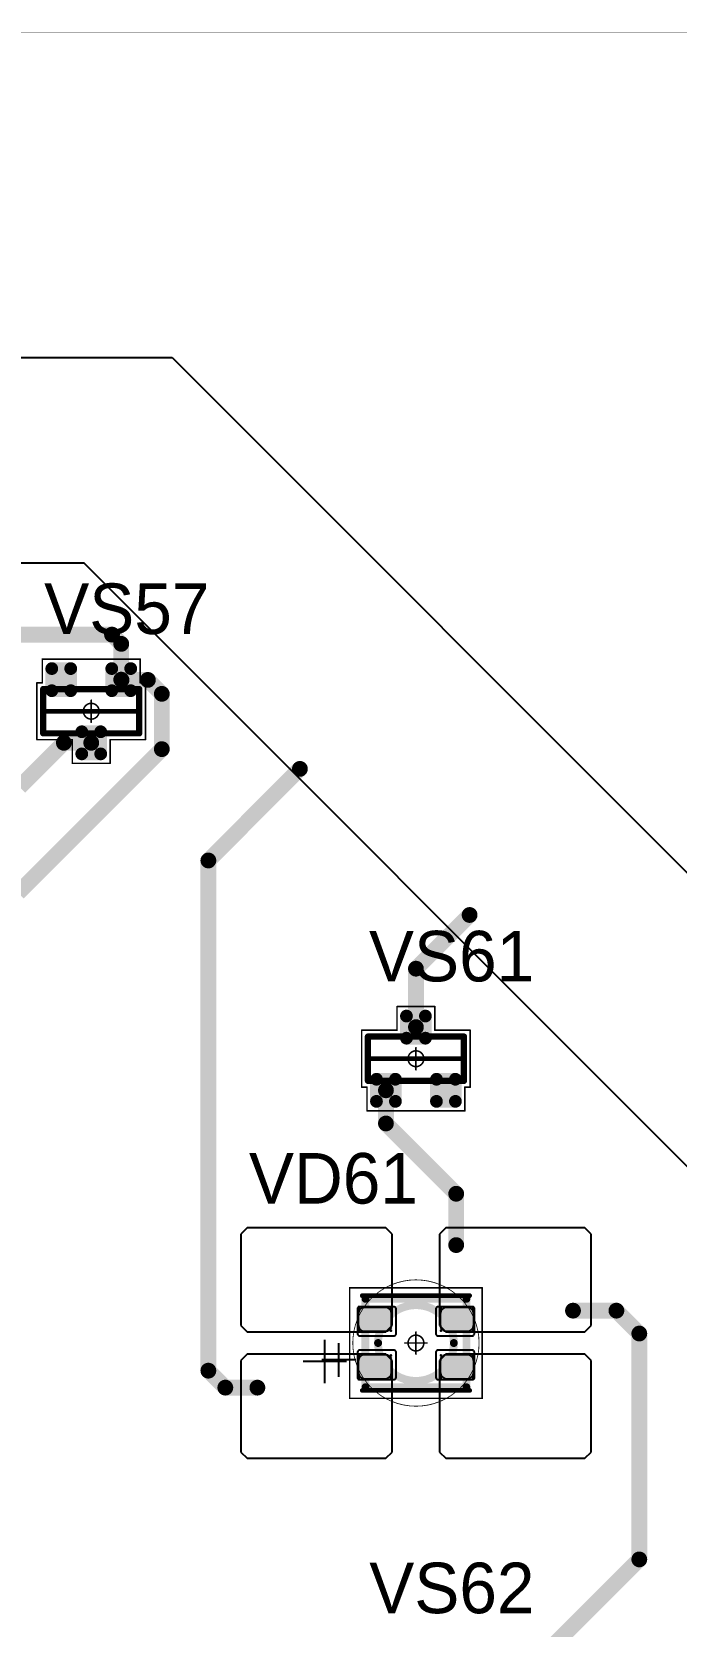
# Model space of a CAD drawing. Header units: millimetres. Extents: x 0 to 400, y 0 to 514.
# Drawn here: x 267.8 to 288.2, y 463.5 to 514 of the extents above; entities that cross this region are included whole.
import ezdxf

# ---------------------------------------------------------------- set-up
doc = ezdxf.new("R2010")
doc.units = ezdxf.units.MM
for name, color, linetype in [('Mechanical10', 56, 'Continuous'), ('Mechanical13', 56, 'Continuous'), ('Mechanical15', 56, 'Continuous'), ('Mechanical2', 216, 'Continuous'), ('TopLayer', 1, 'Continuous'), ('TopOverlay', 2, 'Continuous'), ('TopPaste', 8, 'Continuous'), ('TopSolder', 216, 'Continuous')]:
    doc.layers.add(name, color=color, linetype=linetype)

# ---------------------------------------------------------------- blocks, each defined once
blk = doc.blocks.new('SOT23_121')
at = {"layer": 'Mechanical13', "const_width": 0.2}
for points in [[(-0.7, 1.52), (0.7, 1.52)], [(-0.7, 1.52), (-0.7, -1.52)], [(0.7, 1.52), (0.7, -1.52)], [(-0.7, -1.52), (0.7, -1.52)]]:
    blk.add_lwpolyline(points, dxfattribs=at)
at = {"layer": 'Mechanical13', "const_width": 0.1}
for points in [[(-0.75, 1.52, 1), (-0.65, 1.52, 1)], [(-0.75, 1.52, 1), (-0.65, 1.52, 1)], [(0.65, 1.52, 1), (0.75, 1.52, 1)], [(0.65, 1.52, 1), (0.75, 1.52, 1)], [(-0.75, -1.52, 1), (-0.65, -1.52, 1)], [(-0.75, -1.52, 1), (-0.65, -1.52, 1)], [(0.65, -1.52, 1), (0.75, -1.52, 1)], [(0.65, -1.52, 1), (0.75, -1.52, 1)]]:
    blk.add_lwpolyline(points, format="xyb", close=True, dxfattribs=at)
at = {"layer": 'Mechanical15', "const_width": 0.05}
for points in [[(-1.65, 1.55), (-1.65, -1.55)], [(-1.65, 1.55), (-0.9, 1.55)], [(-0.9, 1.72), (-0.9, 1.55)], [(-0.9, 1.72), (0.9, 1.72)], [(0.9, 1.72), (0.9, 0.6)], [(0.9, 0.6), (1.65, 0.6)], [(1.65, 0.6), (1.65, -0.6)], [(-0.35, 0), (0.35, 0)], [(0, 0.35), (0, -0.35)], [(0.9, -0.6), (1.65, -0.6)], [(0.9, -0.6), (0.9, -1.72)], [(-1.65, -1.55), (-0.9, -1.55)], [(-0.9, -1.55), (-0.9, -1.72)], [(-0.9, -1.72), (0.9, -1.72)]]:
    blk.add_lwpolyline(points, dxfattribs=at)
at = {"layer": 'Mechanical15'}
for points, const_width in [([(-1.662, 1.55, 1), (-1.637, 1.55, 1)], 0.025), ([(-1.662, 1.55, 1), (-1.637, 1.55, 1)], 0.025), ([(-0.913, 1.72, 1), (-0.888, 1.72, 1)], 0.025), ([(-0.913, 1.72, 1), (-0.888, 1.72, 1)], 0.025), ([(-0.913, 1.55, 1), (-0.888, 1.55, 1)], 0.025), ([(-0.913, 1.55, 1), (-0.888, 1.55, 1)], 0.025), ([(0.888, 1.72, 1), (0.913, 1.72, 1)], 0.025), ([(0.888, 1.72, 1), (0.913, 1.72, 1)], 0.025), ([(0.888, 0.6, 1), (0.913, 0.6, 1)], 0.025), ([(0.888, 0.6, 1), (0.913, 0.6, 1)], 0.025), ([(1.637, 0.6, 1), (1.662, 0.6, 1)], 0.025), ([(1.637, 0.6, 1), (1.662, 0.6, 1)], 0.025), ([(-0.362, 0, 1), (-0.337, 0, 1)], 0.025), ([(0.25, 0, 1), (-0.25, 0, 1)], 0.05), ([(-0.262, 0, 1), (-0.238, 0, 1)], 0.025), ([(-0.012, 0.35, 1), (0.012, 0.35, 1)], 0.025), ([(0.238, 0, 1), (0.262, 0, 1)], 0.025), ([(0.337, 0, 1), (0.362, 0, 1)], 0.025), ([(-0.012, -0.35, 1), (0.012, -0.35, 1)], 0.025), ([(0.888, -0.6, 1), (0.913, -0.6, 1)], 0.025), ([(0.888, -0.6, 1), (0.913, -0.6, 1)], 0.025), ([(1.637, -0.6, 1), (1.662, -0.6, 1)], 0.025), ([(1.637, -0.6, 1), (1.662, -0.6, 1)], 0.025), ([(-1.662, -1.55, 1), (-1.637, -1.55, 1)], 0.025), ([(-1.662, -1.55, 1), (-1.637, -1.55, 1)], 0.025), ([(-0.913, -1.55, 1), (-0.888, -1.55, 1)], 0.025), ([(-0.913, -1.55, 1), (-0.888, -1.55, 1)], 0.025), ([(-0.913, -1.72, 1), (-0.888, -1.72, 1)], 0.025), ([(-0.913, -1.72, 1), (-0.888, -1.72, 1)], 0.025), ([(0.888, -1.72, 1), (0.913, -1.72, 1)], 0.025), ([(0.888, -1.72, 1), (0.913, -1.72, 1)], 0.025)]:
    blk.add_lwpolyline(points, format="xyb", close=True, dxfattribs=dict(at, const_width=const_width))
at = {"layer": 'TopLayer', "const_width": 0.1}
for points in [[(-1.4, 1.25, 1), (-1.3, 1.25, 1)], [(-0.7, 1.25, 1), (-0.6, 1.25, 1)], [(-1.4, 0.65, 1), (-1.3, 0.65, 1)], [(-0.7, 0.65, 1), (-0.6, 0.65, 1)], [(0.6, 0.3, 1), (0.7, 0.3, 1)], [(1.3, 0.3, 1), (1.4, 0.3, 1)], [(0.6, -0.3, 1), (0.7, -0.3, 1)], [(1.3, -0.3, 1), (1.4, -0.3, 1)], [(-1.4, -0.65, 1), (-1.3, -0.65, 1)], [(-0.7, -0.65, 1), (-0.6, -0.65, 1)], [(-1.4, -1.25, 1), (-1.3, -1.25, 1)], [(-0.7, -1.25, 1), (-0.6, -1.25, 1)]]:
    blk.add_lwpolyline(points, format="xyb", close=True, dxfattribs=at)
at = {"layer": 'TopLayer'}
for points in [[(-1.45, 1.25), (-1.45, 0.65), (-0.55, 1.25), (-0.55, 0.65)], [(-1.35, 1.35), (-1.35, 0.55), (-0.65, 1.35), (-0.65, 0.55)], [(0.55, 0.3), (0.55, -0.3), (1.45, 0.3), (1.45, -0.3)], [(0.65, 0.4), (0.65, -0.4), (1.35, 0.4), (1.35, -0.4)], [(-1.45, -0.65), (-1.45, -1.25), (-0.55, -0.65), (-0.55, -1.25)], [(-1.35, -0.55), (-1.35, -1.35), (-0.65, -0.55), (-0.65, -1.35)]]:
    blk.add_solid(points, dxfattribs=at)
at = {"layer": 'TopOverlay', "const_width": 0.15}
blk.add_lwpolyline([(0, 1.5), (0, -1.5)], dxfattribs=at)
at = {"layer": 'TopOverlay', "const_width": 0.075}
for points in [[(-0.038, 1.5, 1), (0.038, 1.5, 1)], [(-0.038, -1.5, 1), (0.038, -1.5, 1)]]:
    blk.add_lwpolyline(points, format="xyb", close=True, dxfattribs=at)
at = {"layer": 'TopPaste', "const_width": 0.075}
for points in [[(-1.387, 1.25, 1), (-1.313, 1.25, 1)], [(-0.687, 1.25, 1), (-0.613, 1.25, 1)], [(-1.387, 0.65, 1), (-1.313, 0.65, 1)], [(-0.687, 0.65, 1), (-0.613, 0.65, 1)], [(0.613, 0.3, 1), (0.687, 0.3, 1)], [(1.313, 0.3, 1), (1.387, 0.3, 1)], [(0.613, -0.3, 1), (0.687, -0.3, 1)], [(1.313, -0.3, 1), (1.387, -0.3, 1)], [(-1.387, -0.65, 1), (-1.313, -0.65, 1)], [(-0.687, -0.65, 1), (-0.613, -0.65, 1)], [(-1.387, -1.25, 1), (-1.313, -1.25, 1)], [(-0.687, -1.25, 1), (-0.613, -1.25, 1)]]:
    blk.add_lwpolyline(points, format="xyb", close=True, dxfattribs=at)
at = {"layer": 'TopPaste'}
for points in [[(-1.425, 1.25), (-1.425, 0.65), (-0.575, 1.25), (-0.575, 0.65)], [(-1.35, 1.325), (-1.35, 0.575), (-0.65, 1.325), (-0.65, 0.575)], [(0.575, 0.3), (0.575, -0.3), (1.425, 0.3), (1.425, -0.3)], [(0.65, 0.375), (0.65, -0.375), (1.35, 0.375), (1.35, -0.375)], [(-1.425, -0.65), (-1.425, -1.25), (-0.575, -0.65), (-0.575, -1.25)], [(-1.35, -0.575), (-1.35, -1.325), (-0.65, -0.575), (-0.65, -1.325)]]:
    blk.add_solid(points, dxfattribs=at)
at = {"layer": 'TopSolder', "const_width": 0.202}
for points in [[(-1.451, 1.25, 1), (-1.249, 1.25, 1)], [(-0.751, 1.25, 1), (-0.549, 1.25, 1)], [(-1.451, 0.65, 1), (-1.249, 0.65, 1)], [(-0.751, 0.65, 1), (-0.549, 0.65, 1)], [(0.549, 0.3, 1), (0.751, 0.3, 1)], [(1.249, 0.3, 1), (1.451, 0.3, 1)], [(-1.451, -0.65, 1), (-1.249, -0.65, 1)], [(-0.751, -0.65, 1), (-0.549, -0.65, 1)], [(0.549, -0.3, 1), (0.751, -0.3, 1)], [(1.249, -0.3, 1), (1.451, -0.3, 1)], [(-1.451, -1.25, 1), (-1.249, -1.25, 1)], [(-0.751, -1.25, 1), (-0.549, -1.25, 1)]]:
    blk.add_lwpolyline(points, format="xyb", close=True, dxfattribs=at)
at = {"layer": 'TopSolder'}
for points in [[(-1.552, 1.25), (-1.552, 0.65), (-0.448, 1.25), (-0.448, 0.65)], [(-1.35, 1.452), (-1.35, 0.448), (-0.65, 1.452), (-0.65, 0.448)], [(0.448, 0.3), (0.448, -0.3), (1.552, 0.3), (1.552, -0.3)], [(0.65, 0.502), (0.65, -0.502), (1.35, 0.502), (1.35, -0.502)], [(-1.35, -0.448), (-1.35, -1.452), (-0.65, -0.448), (-0.65, -1.452)], [(-1.552, -0.65), (-1.552, -1.25), (-0.448, -0.65), (-0.448, -1.25)]]:
    blk.add_solid(points, dxfattribs=at)
blk = doc.blocks.new('SOT23_125')
at = {"layer": 'Mechanical13', "const_width": 0.2}
for points in [[(0.7, 1.52), (-0.7, 1.52)], [(-0.7, -1.52), (-0.7, 1.52)], [(0.7, -1.52), (0.7, 1.52)], [(0.7, -1.52), (-0.7, -1.52)]]:
    blk.add_lwpolyline(points, dxfattribs=at)
at = {"layer": 'Mechanical13', "const_width": 0.1}
for points in [[(-0.75, 1.52, 1), (-0.65, 1.52, 1)], [(-0.75, 1.52, 1), (-0.65, 1.52, 1)], [(0.65, 1.52, 1), (0.75, 1.52, 1)], [(0.65, 1.52, 1), (0.75, 1.52, 1)], [(-0.75, -1.52, 1), (-0.65, -1.52, 1)], [(-0.75, -1.52, 1), (-0.65, -1.52, 1)], [(0.65, -1.52, 1), (0.75, -1.52, 1)], [(0.65, -1.52, 1), (0.75, -1.52, 1)]]:
    blk.add_lwpolyline(points, format="xyb", close=True, dxfattribs=at)
at = {"layer": 'Mechanical15', "const_width": 0.05}
for points in [[(-1.65, -1.55), (-1.65, 1.55)], [(-0.9, 1.55), (-1.65, 1.55)], [(-0.9, 1.55), (-0.9, 1.72)], [(0.9, 1.72), (-0.9, 1.72)], [(0.9, 0.6), (0.9, 1.72)], [(1.65, 0.6), (0.9, 0.6)], [(1.65, -0.6), (1.65, 0.6)], [(0.35, 0), (-0.35, 0)], [(0, -0.35), (0, 0.35)], [(1.65, -0.6), (0.9, -0.6)], [(0.9, -1.72), (0.9, -0.6)], [(-0.9, -1.55), (-1.65, -1.55)], [(-0.9, -1.72), (-0.9, -1.55)], [(0.9, -1.72), (-0.9, -1.72)]]:
    blk.add_lwpolyline(points, dxfattribs=at)
at = {"layer": 'Mechanical15'}
for points, const_width in [([(-1.662, 1.55, 1), (-1.637, 1.55, 1)], 0.025), ([(-1.662, 1.55, 1), (-1.637, 1.55, 1)], 0.025), ([(-0.913, 1.72, 1), (-0.888, 1.72, 1)], 0.025), ([(-0.913, 1.72, 1), (-0.888, 1.72, 1)], 0.025), ([(-0.913, 1.55, 1), (-0.888, 1.55, 1)], 0.025), ([(-0.913, 1.55, 1), (-0.888, 1.55, 1)], 0.025), ([(0.888, 1.72, 1), (0.913, 1.72, 1)], 0.025), ([(0.888, 1.72, 1), (0.913, 1.72, 1)], 0.025), ([(0.888, 0.6, 1), (0.913, 0.6, 1)], 0.025), ([(0.888, 0.6, 1), (0.913, 0.6, 1)], 0.025), ([(1.637, 0.6, 1), (1.662, 0.6, 1)], 0.025), ([(1.637, 0.6, 1), (1.662, 0.6, 1)], 0.025), ([(-0.362, 0, 1), (-0.337, 0, 1)], 0.025), ([(0.25, 0, 1), (-0.25, 0, 1)], 0.05), ([(-0.262, 0, 1), (-0.238, 0, 1)], 0.025), ([(-0.012, 0.35, 1), (0.012, 0.35, 1)], 0.025), ([(0.238, 0, 1), (0.262, 0, 1)], 0.025), ([(0.337, 0, 1), (0.362, 0, 1)], 0.025), ([(-0.012, -0.35, 1), (0.012, -0.35, 1)], 0.025), ([(0.888, -0.6, 1), (0.913, -0.6, 1)], 0.025), ([(0.888, -0.6, 1), (0.913, -0.6, 1)], 0.025), ([(1.637, -0.6, 1), (1.662, -0.6, 1)], 0.025), ([(1.637, -0.6, 1), (1.662, -0.6, 1)], 0.025), ([(-1.662, -1.55, 1), (-1.637, -1.55, 1)], 0.025), ([(-1.662, -1.55, 1), (-1.637, -1.55, 1)], 0.025), ([(-0.913, -1.55, 1), (-0.888, -1.55, 1)], 0.025), ([(-0.913, -1.55, 1), (-0.888, -1.55, 1)], 0.025), ([(-0.913, -1.72, 1), (-0.888, -1.72, 1)], 0.025), ([(-0.913, -1.72, 1), (-0.888, -1.72, 1)], 0.025), ([(0.888, -1.72, 1), (0.913, -1.72, 1)], 0.025), ([(0.888, -1.72, 1), (0.913, -1.72, 1)], 0.025)]:
    blk.add_lwpolyline(points, format="xyb", close=True, dxfattribs=dict(at, const_width=const_width))
at = {"layer": 'TopLayer', "const_width": 0.1}
for points in [[(-1.4, 1.25, 1), (-1.3, 1.25, 1)], [(-0.7, 1.25, 1), (-0.6, 1.25, 1)], [(-1.4, 0.65, 1), (-1.3, 0.65, 1)], [(-0.7, 0.65, 1), (-0.6, 0.65, 1)], [(0.6, 0.3, 1), (0.7, 0.3, 1)], [(1.3, 0.3, 1), (1.4, 0.3, 1)], [(0.6, -0.3, 1), (0.7, -0.3, 1)], [(1.3, -0.3, 1), (1.4, -0.3, 1)], [(-1.4, -0.65, 1), (-1.3, -0.65, 1)], [(-0.7, -0.65, 1), (-0.6, -0.65, 1)], [(-1.4, -1.25, 1), (-1.3, -1.25, 1)], [(-0.7, -1.25, 1), (-0.6, -1.25, 1)]]:
    blk.add_lwpolyline(points, format="xyb", close=True, dxfattribs=at)
at = {"layer": 'TopLayer'}
for points in [[(-1.45, 1.25), (-1.45, 0.65), (-0.55, 1.25), (-0.55, 0.65)], [(-1.35, 1.35), (-1.35, 0.55), (-0.65, 1.35), (-0.65, 0.55)], [(0.55, 0.3), (0.55, -0.3), (1.45, 0.3), (1.45, -0.3)], [(0.65, 0.4), (0.65, -0.4), (1.35, 0.4), (1.35, -0.4)], [(-1.45, -0.65), (-1.45, -1.25), (-0.55, -0.65), (-0.55, -1.25)], [(-1.35, -0.55), (-1.35, -1.35), (-0.65, -0.55), (-0.65, -1.35)]]:
    blk.add_solid(points, dxfattribs=at)
at = {"layer": 'TopOverlay', "const_width": 0.15}
blk.add_lwpolyline([(0, -1.5), (0, 1.5)], dxfattribs=at)
at = {"layer": 'TopOverlay', "const_width": 0.075}
for points in [[(-0.038, 1.5, 1), (0.038, 1.5, 1)], [(-0.038, -1.5, 1), (0.038, -1.5, 1)]]:
    blk.add_lwpolyline(points, format="xyb", close=True, dxfattribs=at)
at = {"layer": 'TopPaste', "const_width": 0.075}
for points in [[(-1.387, 1.25, 1), (-1.313, 1.25, 1)], [(-0.687, 1.25, 1), (-0.613, 1.25, 1)], [(-1.387, 0.65, 1), (-1.313, 0.65, 1)], [(-0.687, 0.65, 1), (-0.613, 0.65, 1)], [(0.613, 0.3, 1), (0.687, 0.3, 1)], [(1.313, 0.3, 1), (1.387, 0.3, 1)], [(0.613, -0.3, 1), (0.687, -0.3, 1)], [(1.313, -0.3, 1), (1.387, -0.3, 1)], [(-1.387, -0.65, 1), (-1.313, -0.65, 1)], [(-0.687, -0.65, 1), (-0.613, -0.65, 1)], [(-1.387, -1.25, 1), (-1.313, -1.25, 1)], [(-0.687, -1.25, 1), (-0.613, -1.25, 1)]]:
    blk.add_lwpolyline(points, format="xyb", close=True, dxfattribs=at)
at = {"layer": 'TopPaste'}
for points in [[(-1.425, 1.25), (-1.425, 0.65), (-0.575, 1.25), (-0.575, 0.65)], [(-1.35, 1.325), (-1.35, 0.575), (-0.65, 1.325), (-0.65, 0.575)], [(0.575, 0.3), (0.575, -0.3), (1.425, 0.3), (1.425, -0.3)], [(0.65, 0.375), (0.65, -0.375), (1.35, 0.375), (1.35, -0.375)], [(-1.425, -0.65), (-1.425, -1.25), (-0.575, -0.65), (-0.575, -1.25)], [(-1.35, -0.575), (-1.35, -1.325), (-0.65, -0.575), (-0.65, -1.325)]]:
    blk.add_solid(points, dxfattribs=at)
at = {"layer": 'TopSolder', "const_width": 0.202}
for points in [[(-1.451, 1.25, 1), (-1.249, 1.25, 1)], [(-0.751, 1.25, 1), (-0.549, 1.25, 1)], [(-1.451, 0.65, 1), (-1.249, 0.65, 1)], [(-0.751, 0.65, 1), (-0.549, 0.65, 1)], [(0.549, 0.3, 1), (0.751, 0.3, 1)], [(1.249, 0.3, 1), (1.451, 0.3, 1)], [(-1.451, -0.65, 1), (-1.249, -0.65, 1)], [(-0.751, -0.65, 1), (-0.549, -0.65, 1)], [(0.549, -0.3, 1), (0.751, -0.3, 1)], [(1.249, -0.3, 1), (1.451, -0.3, 1)], [(-1.451, -1.25, 1), (-1.249, -1.25, 1)], [(-0.751, -1.25, 1), (-0.549, -1.25, 1)]]:
    blk.add_lwpolyline(points, format="xyb", close=True, dxfattribs=at)
at = {"layer": 'TopSolder'}
for points in [[(-1.552, 1.25), (-1.552, 0.65), (-0.448, 1.25), (-0.448, 0.65)], [(-1.35, 1.452), (-1.35, 0.448), (-0.65, 1.452), (-0.65, 0.448)], [(0.448, 0.3), (0.448, -0.3), (1.552, 0.3), (1.552, -0.3)], [(0.65, 0.502), (0.65, -0.502), (1.35, 0.502), (1.35, -0.502)], [(-1.35, -0.448), (-1.35, -1.452), (-0.65, -0.448), (-0.65, -1.452)], [(-1.552, -0.65), (-1.552, -1.25), (-0.448, -0.65), (-0.448, -1.25)]]:
    blk.add_solid(points, dxfattribs=at)
blk = doc.blocks.new('E65F_294')
at = {"layer": 'Mechanical13'}
for p, q in [((2.441, 1.071), (2.441, 0)), ((1.905, 0.536), (2.976, 0.536))]:
    blk.add_line(p, q, dxfattribs=at)
at = {"layer": 'Mechanical13', "const_width": 0.25}
for points in [[(-1.6, 1.4), (-1.6, -1.4)], [(1.6, 1.4), (-1.6, 1.4)], [(1.6, 1.4), (1.6, -1.4)], [(1.6, -1.4), (-1.6, -1.4)]]:
    blk.add_lwpolyline(points, dxfattribs=at)
at = {"layer": 'Mechanical13'}
for points, const_width in [([(-1.663, 1.4, 1), (-1.538, 1.4, 1)], 0.125), ([(-1.663, 1.4, 1), (-1.538, 1.4, 1)], 0.125), ([(1.537, 1.4, 1), (1.662, 1.4, 1)], 0.125), ([(1.537, 1.4, 1), (1.662, 1.4, 1)], 0.125), ([(1.2, 0, 1), (-1.2, 0, 1)], 0.25), ([(-1.263, 0, 1), (-1.138, 0, 1)], 0.125), ([(1.137, 0, 1), (1.262, 0, 1)], 0.125), ([(-1.663, -1.4, 1), (-1.538, -1.4, 1)], 0.125), ([(-1.663, -1.4, 1), (-1.538, -1.4, 1)], 0.125), ([(1.537, -1.4, 1), (1.662, -1.4, 1)], 0.125), ([(1.537, -1.4, 1), (1.662, -1.4, 1)], 0.125)]:
    blk.add_lwpolyline(points, format="xyb", close=True, dxfattribs=dict(at, const_width=const_width))
at = {"layer": 'Mechanical15', "const_width": 0.05}
for points in [[(2.1, 1.75), (-2.1, 1.75)], [(-2.1, 1.75), (-2.1, -1.75)], [(2.1, 1.75), (2.1, -1.75)], [(0.35, 0), (-0.35, 0)], [(0.35, 0), (-0.35, 0)], [(0, 0.35), (0, -0.35)], [(0, 0.35), (0, -0.35)], [(2.1, -1.75), (-2.1, -1.75)]]:
    blk.add_lwpolyline(points, dxfattribs=at)
at = {"layer": 'Mechanical15'}
for points, const_width in [([(-2.113, 1.75, 1), (-2.088, 1.75, 1)], 0.025), ([(-2.113, 1.75, 1), (-2.088, 1.75, 1)], 0.025), ([(2.087, 1.75, 1), (2.112, 1.75, 1)], 0.025), ([(2.087, 1.75, 1), (2.112, 1.75, 1)], 0.025), ([(-0.363, 0, 1), (-0.338, 0, 1)], 0.025), ([(-0.363, 0, 1), (-0.338, 0, 1)], 0.025), ([(0.25, 0, 1), (-0.25, 0, 1)], 0.05), ([(0.25, 0, 1), (-0.25, 0, 1)], 0.05), ([(-0.263, 0, 1), (-0.238, 0, 1)], 0.025), ([(-0.263, 0, 1), (-0.238, 0, 1)], 0.025), ([(-0.013, 0.35, 1), (0.012, 0.35, 1)], 0.025), ([(-0.013, 0.35, 1), (0.012, 0.35, 1)], 0.025), ([(0.237, 0, 1), (0.262, 0, 1)], 0.025), ([(0.237, 0, 1), (0.262, 0, 1)], 0.025), ([(0.337, 0, 1), (0.362, 0, 1)], 0.025), ([(0.337, 0, 1), (0.362, 0, 1)], 0.025), ([(-0.013, -0.35, 1), (0.012, -0.35, 1)], 0.025), ([(-0.013, -0.35, 1), (0.012, -0.35, 1)], 0.025), ([(-2.113, -1.75, 1), (-2.088, -1.75, 1)], 0.025), ([(-2.113, -1.75, 1), (-2.088, -1.75, 1)], 0.025), ([(2.087, -1.75, 1), (2.112, -1.75, 1)], 0.025), ([(2.087, -1.75, 1), (2.112, -1.75, 1)], 0.025)]:
    blk.add_lwpolyline(points, format="xyb", close=True, dxfattribs=dict(at, const_width=const_width))
at = {"layer": 'TopLayer'}
for p, q in [((-5.35, 3.65), (-5.55, 3.45)), ((-0.95, 3.65), (-5.35, 3.65)), ((-5.35, 3.65), (-5.35, 3.65)), ((-0.75, 3.45), (-0.95, 3.65)), ((0.95, 3.65), (0.75, 3.45)), ((5.35, 3.65), (0.95, 3.65)), ((0.95, 3.65), (0.95, 3.65)), ((5.55, 3.45), (5.35, 3.65)), ((-5.55, 3.45), (-5.55, 3.45)), ((-5.55, 3.45), (-5.55, 0.55)), ((-0.75, 0.55), (-0.75, 3.45)), ((0.75, 3.45), (0.75, 3.45)), ((0.75, 3.45), (0.75, 0.55)), ((5.55, 0.55), (5.55, 3.45)), ((-5.55, 0.55), (-5.35, 0.35)), ((-0.95, 0.35), (-0.75, 0.55)), ((0.75, 0.55), (0.95, 0.35)), ((5.35, 0.35), (5.55, 0.55)), ((-5.35, 0.35), (-0.95, 0.35)), ((0.95, 0.35), (5.35, 0.35)), ((-5.35, -0.35), (-5.55, -0.55)), ((-0.95, -0.35), (-5.35, -0.35)), ((-5.35, -0.35), (-5.35, -0.35)), ((-0.75, -0.55), (-0.95, -0.35)), ((0.95, -0.35), (0.75, -0.55)), ((5.35, -0.35), (0.95, -0.35)), ((0.95, -0.35), (0.95, -0.35)), ((5.55, -0.55), (5.35, -0.35)), ((-5.55, -0.55), (-5.55, -0.55)), ((-5.55, -0.55), (-5.55, -3.45)), ((-0.75, -3.45), (-0.75, -0.55)), ((0.75, -0.55), (0.75, -0.55)), ((0.75, -0.55), (0.75, -3.45)), ((5.55, -3.45), (5.55, -0.55)), ((-5.55, -3.45), (-5.35, -3.65)), ((-0.95, -3.65), (-0.75, -3.45)), ((0.75, -3.45), (0.95, -3.65)), ((5.35, -3.65), (5.55, -3.45)), ((-5.35, -3.65), (-0.95, -3.65)), ((0.95, -3.65), (5.35, -3.65))]:
    blk.add_line(p, q, dxfattribs=at)
at = {"layer": 'TopLayer', "const_width": 0.04}
for points in [[(-1.83, 1.11, 1), (-1.79, 1.11, 1)], [(-0.81, 1.11, 1), (-0.77, 1.11, 1)], [(0.77, 1.11, 1), (0.81, 1.11, 1)], [(1.79, 1.11, 1), (1.83, 1.11, 1)], [(-1.83, 0.39, 1), (-1.79, 0.39, 1)], [(-0.81, 0.39, 1), (-0.77, 0.39, 1)], [(0.77, 0.39, 1), (0.81, 0.39, 1)], [(1.79, 0.39, 1), (1.83, 0.39, 1)], [(-1.83, -0.39, 1), (-1.79, -0.39, 1)], [(-0.81, -0.39, 1), (-0.77, -0.39, 1)], [(0.77, -0.39, 1), (0.81, -0.39, 1)], [(1.79, -0.39, 1), (1.83, -0.39, 1)], [(-1.83, -1.11, 1), (-1.79, -1.11, 1)], [(-0.81, -1.11, 1), (-0.77, -1.11, 1)], [(0.77, -1.11, 1), (0.81, -1.11, 1)], [(1.79, -1.11, 1), (1.83, -1.11, 1)]]:
    blk.add_lwpolyline(points, format="xyb", close=True, dxfattribs=at)
at = {"layer": 'TopLayer'}
for points in [[(-1.85, 1.11), (-1.85, 0.39), (-0.75, 1.11), (-0.75, 0.39)], [(-1.81, 1.15), (-1.81, 0.35), (-0.79, 1.15), (-0.79, 0.35)], [(0.75, 1.11), (0.75, 0.39), (1.85, 1.11), (1.85, 0.39)], [(0.79, 1.15), (0.79, 0.35), (1.81, 1.15), (1.81, 0.35)], [(-1.85, -0.39), (-1.85, -1.11), (-0.75, -0.39), (-0.75, -1.11)], [(-1.81, -0.35), (-1.81, -1.15), (-0.79, -0.35), (-0.79, -1.15)], [(0.75, -0.39), (0.75, -1.11), (1.85, -0.39), (1.85, -1.11)], [(0.79, -0.35), (0.79, -1.15), (1.81, -0.35), (1.81, -1.15)]]:
    blk.add_solid(points, dxfattribs=at)
at = {"layer": 'TopOverlay'}
for p, q in [((2.886, 1.271), (2.886, -0.1)), ((2.2, 0.586), (3.571, 0.586))]:
    blk.add_line(p, q, dxfattribs=at)
at = {"layer": 'TopOverlay', "const_width": 0.15}
for points in [[(1.7, 1.5), (-1.7, 1.5)], [(1.7, -1.5), (-1.7, -1.5)]]:
    blk.add_lwpolyline(points, dxfattribs=at)
at = {"layer": 'TopOverlay', "const_width": 0.075}
for points in [[(-1.738, 1.5, 1), (-1.663, 1.5, 1)], [(1.662, 1.5, 1), (1.737, 1.5, 1)], [(-1.738, -1.5, 1), (-1.663, -1.5, 1)], [(1.662, -1.5, 1), (1.737, -1.5, 1)]]:
    blk.add_lwpolyline(points, format="xyb", close=True, dxfattribs=at)
at = {"layer": 'TopPaste'}
for p, q in [((-1.814, 1.011), (-1.829, 0.938)), ((-1.773, 1.073), (-1.814, 1.011)), ((-1.711, 1.114), (-1.773, 1.073)), ((-1.638, 1.129), (-1.711, 1.114)), ((-0.963, 1.129), (-1.638, 1.129)), ((-0.889, 1.114), (-0.963, 1.129)), ((-0.827, 1.073), (-0.889, 1.114)), ((-0.786, 1.011), (-0.827, 1.073)), ((-0.771, 0.938), (-0.786, 1.011)), ((0.786, 1.011), (0.771, 0.938)), ((0.827, 1.073), (0.786, 1.011)), ((0.889, 1.114), (0.827, 1.073)), ((0.962, 1.129), (0.889, 1.114)), ((1.637, 1.129), (0.962, 1.129)), ((1.711, 1.114), (1.637, 1.129)), ((1.773, 1.073), (1.711, 1.114)), ((1.814, 1.011), (1.773, 1.073)), ((1.829, 0.938), (1.814, 1.011)), ((-1.829, 0.938), (-1.829, 0.563)), ((-1.829, 0.563), (-1.814, 0.489)), ((-0.786, 0.489), (-0.771, 0.563)), ((-0.771, 0.563), (-0.771, 0.938)), ((0.771, 0.938), (0.771, 0.563)), ((0.771, 0.563), (0.786, 0.489)), ((1.814, 0.489), (1.829, 0.563)), ((1.829, 0.563), (1.829, 0.938)), ((-1.814, 0.489), (-1.773, 0.427)), ((-1.773, 0.427), (-1.711, 0.386)), ((-1.711, 0.386), (-1.638, 0.371)), ((-1.638, 0.371), (-0.963, 0.371)), ((-0.963, 0.371), (-0.889, 0.386)), ((-0.889, 0.386), (-0.827, 0.427)), ((-0.827, 0.427), (-0.786, 0.489)), ((0.786, 0.489), (0.827, 0.427)), ((0.827, 0.427), (0.889, 0.386)), ((0.889, 0.386), (0.962, 0.371)), ((0.962, 0.371), (1.637, 0.371)), ((1.637, 0.371), (1.711, 0.386)), ((1.711, 0.386), (1.773, 0.427)), ((1.773, 0.427), (1.814, 0.489)), ((-1.814, -0.489), (-1.829, -0.563)), ((-1.773, -0.427), (-1.814, -0.489)), ((-1.711, -0.386), (-1.773, -0.427)), ((-1.638, -0.371), (-1.711, -0.386)), ((-0.963, -0.371), (-1.638, -0.371)), ((-0.889, -0.386), (-0.963, -0.371)), ((-0.827, -0.427), (-0.889, -0.386)), ((-0.786, -0.489), (-0.827, -0.427)), ((-0.771, -0.563), (-0.786, -0.489)), ((0.786, -0.489), (0.771, -0.563)), ((0.827, -0.427), (0.786, -0.489)), ((0.889, -0.386), (0.827, -0.427)), ((0.962, -0.371), (0.889, -0.386)), ((1.637, -0.371), (0.962, -0.371)), ((1.711, -0.386), (1.637, -0.371)), ((1.773, -0.427), (1.711, -0.386)), ((1.814, -0.489), (1.773, -0.427)), ((1.829, -0.563), (1.814, -0.489)), ((-1.829, -0.563), (-1.829, -0.938)), ((-1.829, -0.938), (-1.814, -1.011)), ((-0.786, -1.011), (-0.771, -0.938)), ((-0.771, -0.938), (-0.771, -0.563)), ((0.771, -0.563), (0.771, -0.938)), ((0.771, -0.938), (0.786, -1.011)), ((1.814, -1.011), (1.829, -0.938)), ((1.829, -0.938), (1.829, -0.563)), ((-1.814, -1.011), (-1.773, -1.073)), ((-1.773, -1.073), (-1.711, -1.114)), ((-1.711, -1.114), (-1.638, -1.129)), ((-1.638, -1.129), (-0.963, -1.129)), ((-0.963, -1.129), (-0.889, -1.114)), ((-0.889, -1.114), (-0.827, -1.073)), ((-0.827, -1.073), (-0.786, -1.011)), ((0.786, -1.011), (0.827, -1.073)), ((0.827, -1.073), (0.889, -1.114)), ((0.889, -1.114), (0.962, -1.129)), ((0.962, -1.129), (1.637, -1.129)), ((1.637, -1.129), (1.711, -1.114)), ((1.711, -1.114), (1.773, -1.073)), ((1.773, -1.073), (1.814, -1.011))]:
    blk.add_line(p, q, dxfattribs=at)
at = {"layer": 'TopSolder'}
for p, q in [((-1.842, 1.129), (-1.85, 1.111)), ((-1.85, 1.111), (-1.85, 1.101)), ((-1.85, 1.101), (-1.85, 1.101)), ((-1.85, 1.101), (-1.85, 0.301)), ((-1.828, 1.143), (-1.842, 1.129)), ((-1.81, 1.151), (-1.828, 1.143)), ((-1.8, 1.151), (-1.81, 1.151)), ((-0.7, 1.151), (-1.8, 1.151)), ((-0.685, 1.151), (-0.7, 1.151)), ((-0.7, 1.151), (-0.7, 1.151)), ((-0.658, 1.139), (-0.685, 1.151)), ((-0.636, 1.118), (-0.658, 1.139)), ((-0.625, 1.09), (-0.636, 1.118)), ((-0.625, 1.076), (-0.625, 1.09)), ((-0.625, 0.301), (-0.625, 1.076)), ((0.636, 1.118), (0.625, 1.09)), ((0.625, 1.09), (0.625, 1.076)), ((0.625, 1.076), (0.625, 1.076)), ((0.625, 1.076), (0.625, 0.301)), ((0.657, 1.139), (0.636, 1.118)), ((0.685, 1.151), (0.657, 1.139)), ((0.7, 1.151), (0.685, 1.151)), ((1.8, 1.151), (0.7, 1.151)), ((1.81, 1.151), (1.8, 1.151)), ((1.8, 1.151), (1.8, 1.151)), ((1.828, 1.143), (1.81, 1.151)), ((1.842, 1.129), (1.828, 1.143)), ((1.85, 1.111), (1.842, 1.129)), ((1.85, 1.101), (1.85, 1.111)), ((1.85, 0.301), (1.85, 1.101)), ((-1.85, 0.301), (-1.85, 0.286)), ((-1.85, 0.286), (-1.839, 0.258)), ((-1.839, 0.258), (-1.818, 0.237)), ((-1.818, 0.237), (-1.79, 0.226)), ((-1.79, 0.226), (-1.775, 0.226)), ((-1.775, 0.226), (-1.775, 0.226)), ((-1.775, 0.226), (-0.7, 0.226)), ((-0.7, 0.226), (-0.685, 0.226)), ((-0.685, 0.226), (-0.658, 0.237)), ((-0.658, 0.237), (-0.636, 0.258)), ((-0.636, 0.258), (-0.625, 0.286)), ((-0.625, 0.286), (-0.625, 0.301)), ((-0.625, 0.301), (-0.625, 0.301)), ((0.625, 0.301), (0.625, 0.286)), ((0.625, 0.286), (0.636, 0.258)), ((0.636, 0.258), (0.657, 0.237)), ((0.657, 0.237), (0.685, 0.226)), ((0.685, 0.226), (0.7, 0.226)), ((0.7, 0.226), (0.7, 0.226)), ((0.7, 0.226), (1.775, 0.226)), ((1.775, 0.226), (1.79, 0.226)), ((1.79, 0.226), (1.817, 0.237)), ((1.817, 0.237), (1.839, 0.258)), ((1.839, 0.258), (1.85, 0.286)), ((1.85, 0.286), (1.85, 0.301)), ((1.85, 0.301), (1.85, 0.301)), ((-1.839, -0.257), (-1.85, -0.285)), ((-1.85, -0.285), (-1.85, -0.299)), ((-1.85, -0.299), (-1.85, -0.299)), ((-1.85, -0.299), (-1.85, -1.099)), ((-1.818, -0.236), (-1.839, -0.257)), ((-1.79, -0.224), (-1.818, -0.236)), ((-1.775, -0.224), (-1.79, -0.224)), ((-0.7, -0.224), (-1.775, -0.224)), ((-0.685, -0.224), (-0.7, -0.224)), ((-0.7, -0.224), (-0.7, -0.224)), ((-0.658, -0.236), (-0.685, -0.224)), ((-0.636, -0.257), (-0.658, -0.236)), ((-0.625, -0.285), (-0.636, -0.257)), ((-0.625, -0.299), (-0.625, -0.285)), ((-0.625, -1.074), (-0.625, -0.299)), ((0.636, -0.257), (0.625, -0.285)), ((0.625, -0.285), (0.625, -0.299)), ((0.625, -0.299), (0.625, -0.299)), ((0.625, -0.299), (0.625, -1.074)), ((0.657, -0.236), (0.636, -0.257)), ((0.685, -0.224), (0.657, -0.236)), ((0.7, -0.224), (0.685, -0.224)), ((1.775, -0.224), (0.7, -0.224)), ((1.79, -0.224), (1.775, -0.224)), ((1.775, -0.224), (1.775, -0.224)), ((1.817, -0.236), (1.79, -0.224)), ((1.839, -0.257), (1.817, -0.236)), ((1.85, -0.285), (1.839, -0.257)), ((1.85, -0.299), (1.85, -0.285)), ((1.85, -1.099), (1.85, -0.299)), ((-1.85, -1.099), (-1.85, -1.109)), ((-1.85, -1.109), (-1.842, -1.128)), ((-1.842, -1.128), (-1.828, -1.142)), ((-1.828, -1.142), (-1.81, -1.149)), ((-1.81, -1.149), (-1.8, -1.149)), ((-1.8, -1.149), (-0.7, -1.149)), ((-1.8, -1.149), (-1.8, -1.149)), ((-0.7, -1.149), (-0.685, -1.149)), ((-0.685, -1.149), (-0.658, -1.138)), ((-0.658, -1.138), (-0.636, -1.117)), ((-0.636, -1.117), (-0.625, -1.089)), ((-0.625, -1.089), (-0.625, -1.074)), ((-0.625, -1.074), (-0.625, -1.074)), ((0.625, -1.074), (0.625, -1.089)), ((0.625, -1.089), (0.636, -1.117)), ((0.636, -1.117), (0.657, -1.138)), ((0.657, -1.138), (0.685, -1.149)), ((0.685, -1.149), (0.7, -1.149)), ((0.7, -1.149), (1.8, -1.149)), ((0.7, -1.149), (0.7, -1.149)), ((1.8, -1.149), (1.81, -1.149)), ((1.81, -1.149), (1.828, -1.142)), ((1.828, -1.142), (1.842, -1.128)), ((1.842, -1.128), (1.85, -1.109)), ((1.85, -1.109), (1.85, -1.099)), ((1.85, -1.099), (1.85, -1.099))]:
    blk.add_line(p, q, dxfattribs=at)

msp = doc.modelspace()

# ---------------------------------------------------------------- linework, layer by layer
at = {"layer": 'Mechanical10', "const_width": 0.01}
msp.add_lwpolyline([(0, 514), (400, 514)], dxfattribs=at)
at = {"layer": 'Mechanical2'}
for points, const_width in [([(282, 472.5, 1), (278, 472.5, 1)], 0.0254), ([(280, 474.5, 1), (280, 474.5, 1)], 0.0005), ([(277.994, 472.5, 1), (278.006, 472.5, 1)], 0.0127), ([(278, 472.5, 1), (278, 472.5, 1)], 0.0005), ([(281.994, 472.5, 1), (282.006, 472.5, 1)], 0.0127), ([(282, 472.5, 1), (282, 472.5, 1)], 0.0005), ([(280, 470.5, 1), (280, 470.5, 1)], 0.0005)]:
    msp.add_lwpolyline(points, format="xyb", close=True, dxfattribs=dict(at, const_width=const_width))
at = {"layer": 'Mechanical2', "const_width": 0.001}
for points in [[(280, 470.5), (280, 474.5)], [(278, 472.5), (282, 472.5)]]:
    msp.add_lwpolyline(points, dxfattribs=at)
at = {"layer": 'TopLayer'}
for p, q in [((126.2, 503.7), (272.275, 503.7)), ((272.275, 503.7), (318.054, 457.921)), ((269.488, 497.187), (129.112, 497.187)), ((311.229, 455.446), (269.488, 497.187))]:
    msp.add_line(p, q, dxfattribs=at)
at = {"layer": 'TopLayer', "const_width": 0.5}
for points in [[(264.882, 494.925), (270.373, 494.925)], [(270.373, 494.925), (270.665, 494.632)], [(270.665, 493.5), (270.665, 494.632)], [(270.665, 493.5), (270.674, 493.491)], [(270.674, 493.491), (271.509, 493.491)], [(271.509, 493.491), (271.95, 493.05)], [(271.95, 491.3), (271.95, 493.05)], [(267.4, 486.75), (271.95, 491.3)], [(267.448, 490.1), (268.848, 491.5)], [(268.848, 491.5), (269.715, 491.5)], [(273.425, 487.775), (276.325, 490.675)], [(273.425, 471.625), (273.425, 487.775)], [(280, 484.35), (281.7, 486.05)], [(280, 482.5), (280, 484.35)], [(279.05, 479.45), (279.05, 480.5)], [(279.05, 479.45), (281.275, 477.225)], [(281.275, 475.6), (281.275, 477.225)], [(284.975, 473.525), (286.35, 473.525)], [(286.35, 473.525), (287.075, 472.8)], [(287.075, 465.65), (287.075, 472.8)], [(273.425, 471.625), (273.962, 471.088)], [(273.962, 471.088), (274.978, 471.088)], [(283.925, 462.5), (287.075, 465.65)]]:
    msp.add_lwpolyline(points, dxfattribs=at)
at = {"layer": 'TopLayer', "const_width": 0.25}
for points in [[(270.248, 494.925, 1), (270.498, 494.925, 1)], [(270.248, 494.925, 1), (270.498, 494.925, 1)], [(270.54, 494.632, 1), (270.79, 494.632, 1)], [(270.54, 494.632, 1), (270.79, 494.632, 1)], [(270.54, 493.5, 1), (270.79, 493.5, 1)], [(270.54, 493.5, 1), (270.79, 493.5, 1)], [(270.549, 493.491, 1), (270.799, 493.491, 1)], [(270.549, 493.491, 1), (270.799, 493.491, 1)], [(271.384, 493.491, 1), (271.634, 493.491, 1)], [(271.384, 493.491, 1), (271.634, 493.491, 1)], [(271.825, 493.05, 1), (272.075, 493.05, 1)], [(271.825, 493.05, 1), (272.075, 493.05, 1)], [(268.723, 491.5, 1), (268.973, 491.5, 1)], [(268.723, 491.5, 1), (268.973, 491.5, 1)], [(269.59, 491.5, 1), (269.84, 491.5, 1)], [(271.825, 491.3, 1), (272.075, 491.3, 1)], [(271.825, 491.3, 1), (272.075, 491.3, 1)], [(276.2, 490.675, 1), (276.45, 490.675, 1)], [(273.3, 487.775, 1), (273.55, 487.775, 1)], [(273.3, 487.775, 1), (273.55, 487.775, 1)], [(281.575, 486.05, 1), (281.825, 486.05, 1)], [(279.875, 484.35, 1), (280.125, 484.35, 1)], [(279.875, 484.35, 1), (280.125, 484.35, 1)], [(279.875, 482.5, 1), (280.125, 482.5, 1)], [(278.925, 480.5, 1), (279.175, 480.5, 1)], [(278.925, 479.45, 1), (279.175, 479.45, 1)], [(278.925, 479.45, 1), (279.175, 479.45, 1)], [(281.15, 477.225, 1), (281.4, 477.225, 1)], [(281.15, 477.225, 1), (281.4, 477.225, 1)], [(281.15, 475.6, 1), (281.4, 475.6, 1)], [(284.85, 473.525, 1), (285.1, 473.525, 1)], [(286.225, 473.525, 1), (286.475, 473.525, 1)], [(286.225, 473.525, 1), (286.475, 473.525, 1)], [(286.95, 472.8, 1), (287.2, 472.8, 1)], [(286.95, 472.8, 1), (287.2, 472.8, 1)], [(273.3, 471.625, 1), (273.55, 471.625, 1)], [(273.3, 471.625, 1), (273.55, 471.625, 1)], [(273.837, 471.088, 1), (274.087, 471.088, 1)], [(273.837, 471.088, 1), (274.087, 471.088, 1)], [(274.853, 471.088, 1), (275.103, 471.088, 1)], [(286.95, 465.65, 1), (287.2, 465.65, 1)], [(286.95, 465.65, 1), (287.2, 465.65, 1)]]:
    msp.add_lwpolyline(points, format="xyb", close=True, dxfattribs=at)

# ---------------------------------------------------------------- block references
for name, p, rotation in [('SOT23_125', (269.715, 492.5), 270), ('SOT23_121', (280, 481.5), 90), ('E65F_294', (280, 472.5), 180)]:
    msp.add_blockref(name, p, dxfattribs=dict(rotation=rotation))

# ---------------------------------------------------------------- texts
at = {"layer": 'TopOverlay'}
for s, p in [('VS57', (268.224, 494.944)), ('VS61', (278.512, 483.947)), ('VD61', (274.71, 476.914)), ('VS62', (278.521, 463.947))]:
    msp.add_text(s, height=1.6, dxfattribs=at).set_placement(p)

doc.saveas('drawing.dxf')
